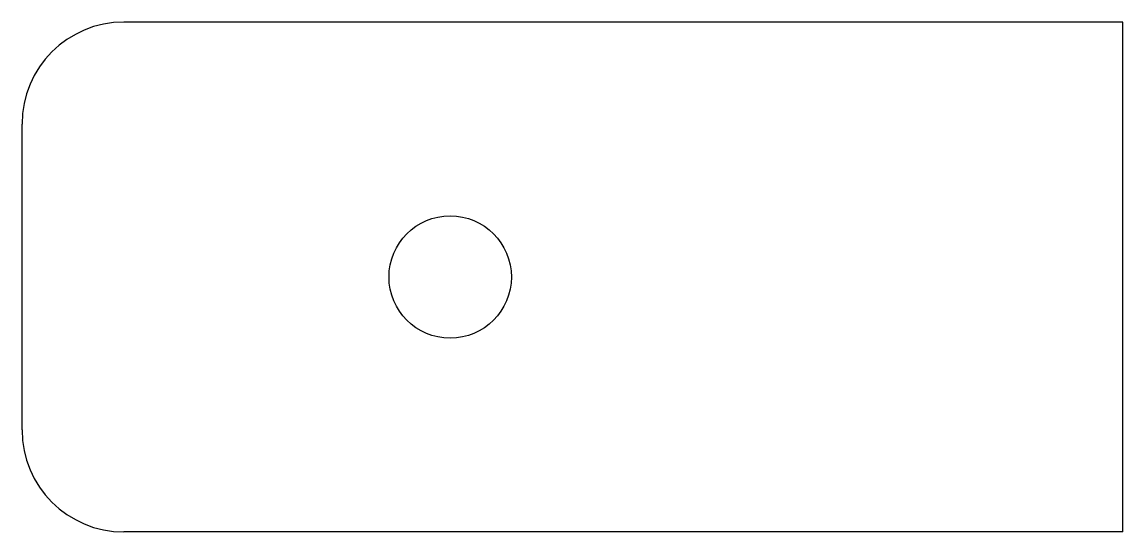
# Model space of a CAD drawing. Header units: millimetres. Extents: x -25.4 to 2, y -6.3 to 6.3.
import ezdxf

# ---------------------------------------------------------------- set-up
doc = ezdxf.new("R2010")
doc.units = ezdxf.units.MM

msp = doc.modelspace()

# ---------------------------------------------------------------- linework, layer by layer
at = {"color": 7, "linetype": 'Continuous', "lineweight": 25}
for p, q in [((2.032, 6.35), (-22.86, 6.35)), ((2.032, -6.35), (2.032, 6.35)), ((-25.4, -3.81), (-25.4, 3.81)), ((2.032, -6.35), (-22.86, -6.35))]:
    msp.add_line(p, q, dxfattribs=at)
msp.add_circle((-14.732, 0), 1.524, dxfattribs=at)
for centre, start, end in [((-22.86, 3.81), 90, 180), ((-22.86, -3.81), 180, 270)]:
    msp.add_arc(centre, 2.54, start, end, dxfattribs=at)

doc.saveas('drawing.dxf')
